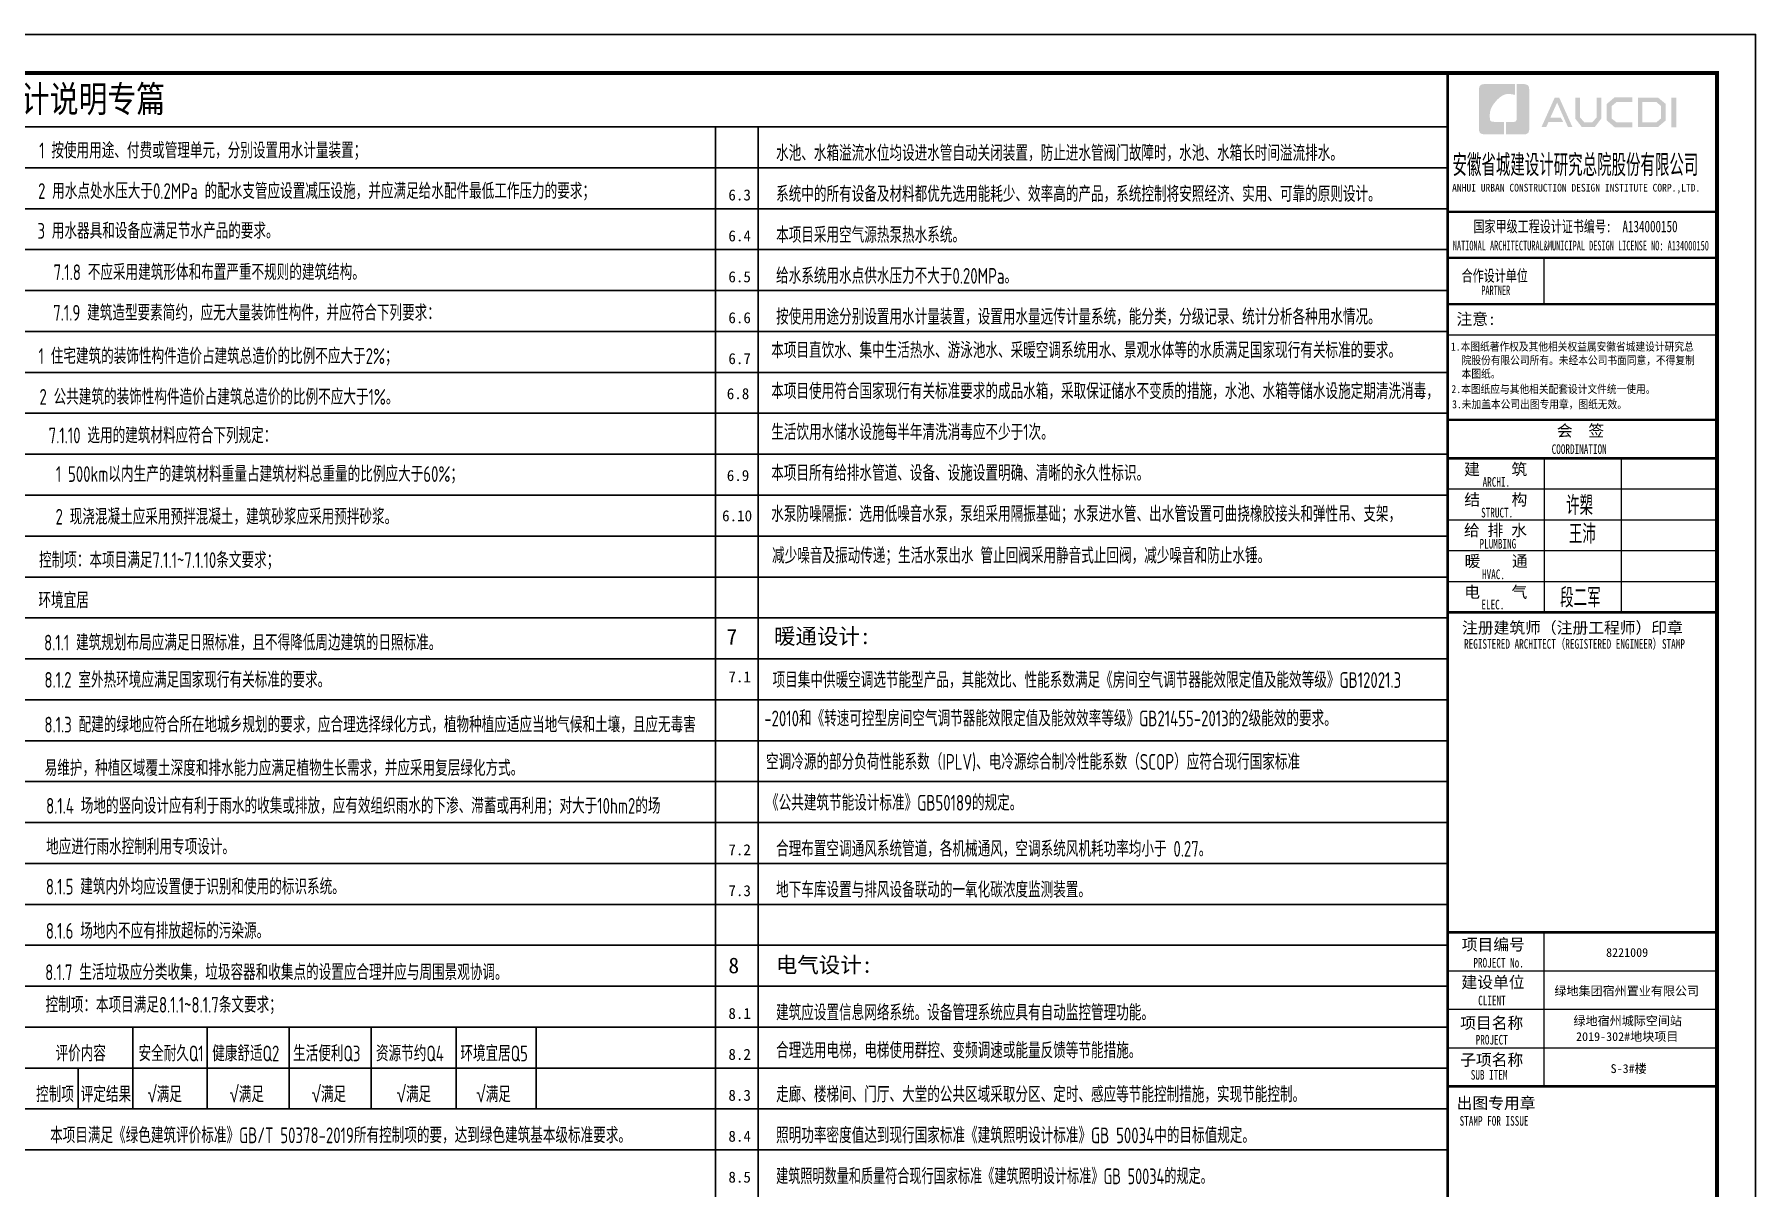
# Model space of a CAD drawing. Extents: x 1188826 to 1909461, y 608442 to 1651179.
# Drawn here: x 1683410 to 1728057, y 1219003 to 1248927 of the extents above; entities that cross this region are included whole.
import ezdxf

# ---------------------------------------------------------------- set-up
doc = ezdxf.new("R2010")
doc.units = 0
doc.header["$LTSCALE"] = 1000
doc.header["$MEASUREMENT"] = 0
for name, color, linetype, lineweight in [('cr-说明', 15, 'Continuous', 13), ('WALL', 9, 'Continuous', 40), ('图签', 147, 'Continuous', 18)]:
    doc.layers.add(name, color=color, linetype=linetype, lineweight=lineweight)
for name, color, linetype in [('Defpoint', 7, 'Continuous'), ('FLOR-OTLN', 31, 'Continuous'), ('图框', 140, 'Continuous'), ('图签文字', 147, 'Continuous')]:
    doc.layers.add(name, color=color, linetype=linetype)
doc.styles.add('AADRI_ST', font='stedi.shx', dxfattribs={"width": 0.7, "bigfont": 'hztxt.shx'})
doc.styles.add('HT', font='simhei.ttf')
doc.styles.add('宋体', font='', dxfattribs={"height": 50})
doc.styles.add('建筑图签-1', font='simhei.ttf', dxfattribs={"width": 0.7})
doc.styles.add('建筑图签-2', font='TXT.shx', dxfattribs={"width": 0.5, "bigfont": 'HZTXT.shx'})
doc.styles.get('宋体').set_extended_font_data('SimSun')

# ---------------------------------------------------------------- blocks, each defined once
blk = doc.blocks.new('院标1')
h = blk.add_hatch(color=150)
h.dxf.hatch_style = 1
h.set_gradient(color1=(33, 113, 253), color2=(33, 113, 253), tint=1, name='INVCURVED')
edge = h.paths.add_edge_path()
edge.add_spline(control_points=[(116373, 648379), (116379, 648379), (116382, 648379), (116391, 648379), (116391, 648379), (116391, 648379), (116616, 648379), (116616, 648379), (116616, 648379), (116616, 648379), (116616, 648054), (116616, 648054), (116616, 648054), (116616, 648054), (116108, 648054), (116108, 648054), (116108, 648054), (116028, 648054), (115963, 648111), (115963, 648199), (115963, 648199), (115963, 648199), (115963, 649215), (115963, 649215), (115963, 649215), (115963, 649295), (116018, 649360), (116108, 649360), (116108, 649360), (116108, 649360), (116897, 649360), (116897, 649360), (116897, 649360), (116897, 649360), (116897, 649080), (116897, 649080), (116897, 649080), (116897, 649080), (116566, 649140), (116356, 648859), (116356, 648859), (116245, 648719), (116240, 648545), (116247, 648466), (116247, 648466), (116254, 648386), (116247, 648466), (116247, 648466), (116247, 648466), (116247, 648466), (116258, 648374), (116373, 648379)], knot_values=[0, 0, 0, 0, 0.071429, 0.071429, 0.071429, 0.107143, 0.142857, 0.142857, 0.142857, 0.178571, 0.214286, 0.214286, 0.214286, 0.25, 0.285714, 0.285714, 0.285714, 0.321429, 0.357143, 0.357143, 0.357143, 0.392857, 0.428571, 0.428571, 0.428571, 0.464286, 0.5, 0.5, 0.5, 0.535714, 0.571429, 0.571429, 0.571429, 0.607143, 0.642857, 0.642857, 0.642857, 0.678571, 0.714286, 0.714286, 0.714286, 0.75, 0.785714, 0.785714, 0.785714, 0.821429, 0.857143, 0.857143, 0.857143, 0.928571, 1, 1, 1, 1], degree=3, periodic=0)
h = blk.add_hatch(color=150)
h.dxf.hatch_style = 1
h.set_gradient(color1=(33, 113, 253), color2=(33, 113, 253), tint=1, name='INVCURVED')
edge = h.paths.add_edge_path()
edge.add_spline(control_points=[(117268, 649215), (117268, 649215), (117268, 648199), (117268, 648199), (117268, 648199), (117268, 648114), (117212, 648054), (117123, 648054), (117123, 648054), (117123, 648054), (116663, 648054), (116663, 648054), (116663, 648054), (116663, 648054), (116663, 648379), (116663, 648379), (116663, 648379), (116663, 648379), (116865, 648379), (116865, 648379), (116865, 648379), (116907, 648379), (116941, 648413), (116941, 648455), (116941, 648455), (116941, 648455), (116941, 649360), (116941, 649360), (116941, 649360), (116941, 649360), (117123, 649360), (117123, 649360), (117123, 649360), (117204, 649360), (117268, 649306), (117268, 649215)], knot_values=[0, 0, 0, 0, 0.1, 0.1, 0.1, 0.15, 0.2, 0.2, 0.2, 0.25, 0.3, 0.3, 0.3, 0.35, 0.4, 0.4, 0.4, 0.45, 0.5, 0.5, 0.5, 0.55, 0.6, 0.6, 0.6, 0.65, 0.7, 0.7, 0.7, 0.75, 0.8, 0.8, 0.8, 0.9, 1, 1, 1, 1], degree=3, periodic=0)
blk = doc.blocks.new('21415451')
at = {"layer": '图框'}
h = blk.add_hatch(color=256, dxfattribs=at)
h.paths.add_polyline_path([(5808, 56758), (5934, 56758), (5934, 55988), (5808, 55988)])
h.paths.add_polyline_path([(5056, 56642), (5056, 56116), (5416, 56116), (5540, 56223), (5540, 56541), (5420, 56642)], flags=16)
h.paths.add_polyline_path([(4938, 56760), (4938, 55998), (5460, 55998), (5659, 56168), (5659, 56596), (5463, 56760)])
h.paths.add_polyline_path([(4795, 56764), (4795, 56648), (4388, 56648), (4255, 56537), (4255, 56218), (4388, 56115), (4797, 56115), (4797, 55993), (4333, 55993), (4131, 56168), (4131, 56596), (4329, 56764)])
h.paths.add_polyline_path([(3312, 56762), (3432, 56762), (3432, 56251), (3546, 56120), (3757, 56120), (3871, 56251), (3871, 56762), (3985, 56762), (3985, 56214), (3821, 55997), (3483, 55997), (3312, 56216)])
h.paths.add_polyline_path([(2780, 56760), (2897, 56760), (3239, 55996), (3123, 55996), (2842, 56630), (2667, 56242), (2938, 56242), (2999, 56127), (2618, 56127), (2559, 55994), (2436, 55994)])
for p, q in [((0, 53800), (7000, 53800)), ((0, 53800), (7000, 53800)), ((0, 52600), (7000, 52600))]:
    blk.add_line(p, q, dxfattribs=at)
for points, const_width in [([(0, 0), (0, 57400)], 70), ([(0, 53800), (7000, 53800)], 60), ([(0, 52600), (7000, 52600)], 60), ([(0, 52600), (7000, 52600)], 60), ([(2500, 52600), (2500, 51400)], 35), ([(0, 51400), (7000, 51400)], 60), ([(0, 51400), (7000, 51400)], 60), ([(0, 50599), (7000, 50599)], 35), ([(8, 48400), (7008, 48400)], 60), ([(8, 47400), (7008, 47400)], 70), ([(8, 47400), (7008, 47400)], 70), ([(2508, 47400), (2508, 43400)], 35), ([(4508, 47400), (4508, 43400)], 35), ([(8, 46600), (7008, 46600)], 35), ([(8, 45800), (7008, 45800)], 35), ([(8, 45000), (7008, 45000)], 35), ([(8, 44200), (7008, 44200)], 35), ([(8, 43400), (7008, 43400)], 70), ([(0, 35100), (7000, 35100)], 70), ([(0, 35100), (7000, 35100)], 70), ([(2500, 31100), (2500, 35100)], 35), ([(0, 34100), (7000, 34100)], 35), ([(0, 33100), (7000, 33100)], 35), ([(0, 32100), (7000, 32100)], 35), ([(7000, 31100), (0, 31100)], 70)]:
    blk.add_lwpolyline(points, dxfattribs=dict(at, const_width=const_width))
blk.add_blockref('院标1', (-115149, -592249))
for s, height, style, width, p in [('ANHUI URBAN CONSTRUCTION DESIGN INSTITUTE CORP.,LTD.', 200, '建筑图签-1', 0.91, (118, 54322)), ('NATIONAL ARCHITECTURAL&MUNICIPAL DESIGN LICENSE NO: A134000150', 250, '建筑图签-1', 0.6, (137, 52795)), ('PARTNER', 250, '建筑图签-1', 0.6, (875, 51634)), ('1.本图纸著作权及其他相关权益属安徽省城建设计研究总', 210, 'HT', 0.88, (86, 50193)), ('院股份有限公司所有。未经本公司书面同意，不得复制', 210, 'HT', 0.88, (365, 49839)), ('本图纸。', 210, 'HT', 0.88, (365, 49489)), (' 2.本图纸应与其他相关配套设计文件统一使用。 ', 210, 'HT', 0.88, (-25, 49092)), ('3.未加盖本公司出图专用章，图纸无效。', 210, 'HT', 0.88, (118, 48698)), ('COORDINATION', 250, '建筑图签-1', 0.7, (2700, 47513)), ('ARCHI.', 250, '建筑图签-1', 0.7, (909, 46662)), ('STRUCT.', 250, '建筑图签-1', 0.7, (870, 45865)), ('PLUMBING', 250, '建筑图签-1', 0.7, (829, 45058)), ('HVAC.', 250, '建筑图签-1', 0.7, (894, 44265)), ('ELEC.', 250, '建筑图签-1', 0.7, (878, 43480)), ('REGISTERED ARCHITECT（REGISTERED ENGINEER）STAMP', 250, '建筑图签-1', 0.7, (429, 42459)), ('PROJECT No.', 250, '建筑图签-1', 0.7, (670, 34185, -1799)), ('CLIENT', 250, '建筑图签-1', 0.7, (794, 33206)), ('PROJECT', 250, '建筑图签-1', 0.7, (729, 32187)), ('SUB ITEM', 250, '建筑图签-1', 0.7, (602, 31276)), ('STAMP FOR ISSUE', 250, '建筑图签-1', 0.7, (313, 30081))]:
    blk.add_text(s, height=height, dxfattribs=dict(at, style=style, width=width)).set_placement(p)
at = {"layer": '图签', "color": 2, "style": '宋体'}
for s, height, p in [('8221009 ', 229.3, (4112, 34462)), ('绿地集团宿州置业有限公司', 229.34, (2771, 33462)), ('绿地宿州城际空间站', 229.3, (3266, 32688)), ('2019-302#地块项目', 229.34, (3333, 32279)), ('S-3#楼', 229.3, (4229, 31448))]:
    blk.add_text(s, height=height, dxfattribs=at).set_placement(p)
at = {"layer": '图签文字', "color": 7, "style": '建筑图签-1'}
for s, height, width, p in [('安徽省城建设计研究总院股份有限公司', 500, 0.55, (128, 54777)), ('国家甲级工程设计证书编号:  A134000150', 300, 0.7, (672, 53267)), ('合作设计单位', 300, 0.7, (365, 51990))]:
    blk.add_text(s, height=height, dxfattribs=dict(at, width=width)).set_placement(p)
for s, p in [('注意:', (231, 50863)), ('会  签', (2835, 47968)), ('建    筑', (430, 46967)), ('结    构', (434, 46179)), ('给 排 水', (425, 45385)), ('暖    通', (443, 44582)), ('电    气', (433, 43782)), ('注册建筑师（注册工程师）印章', (375, 42854)), ('项目编号', (368, 34632)), ('建设单位', (360, 33655)), ('项目名称', (327, 32597)), ('子项名称', (327, 31640)), ('出图专用章', (236, 30518))]:
    blk.add_text(s, height=300, dxfattribs=at).set_placement(p)
at = {"layer": '图签文字', "color": 1, "style": '建筑图签-2', "width": 0.7}
for s, p in [('许槊', (3075, 45928)), ('王沛', (3146, 45187)), ('段二军', (2921, 43532))]:
    blk.add_text(s, height=500, dxfattribs=at).set_placement(p)

msp = doc.modelspace()

# ---------------------------------------------------------------- linework, layer by layer
at = {"layer": 'Defpoint', "color": 252}
for p, q in [((1720062, 1246529), (1646457, 1246529)), ((1701081, 1191307), (1701081, 1246529)), ((1702187, 1191307), (1702187, 1246529)), ((1720062, 1246529), (1720062, 1191307)), ((1720062, 1245467), (1646457, 1245467)), ((1720062, 1245467), (1646457, 1245467)), ((1720062, 1244405), (1646457, 1244405)), ((1720062, 1243343), (1646457, 1243343)), ((1720062, 1242281), (1646457, 1242281)), ((1720062, 1241219), (1646457, 1241219)), ((1720062, 1240157), (1646457, 1240157)), ((1720062, 1239095), (1646457, 1239095)), ((1720062, 1238033), (1646457, 1238033)), ((1720062, 1236971), (1646457, 1236971)), ((1720062, 1235909), (1646457, 1235909)), ((1720062, 1234847), (1646457, 1234847)), ((1720062, 1233785), (1646457, 1233785)), ((1720062, 1232724), (1646457, 1232724)), ((1720062, 1231662), (1646457, 1231662)), ((1720062, 1230600), (1646457, 1230600)), ((1720062, 1229538), (1646457, 1229538)), ((1720062, 1228476), (1646457, 1228476)), ((1720062, 1228476), (1646457, 1228476)), ((1720062, 1227414), (1646457, 1227414)), ((1720062, 1226352), (1646457, 1226352)), ((1720062, 1225290), (1646457, 1225290)), ((1720062, 1224228), (1646457, 1224228)), ((1720062, 1223166), (1646457, 1223166)), ((1685960, 1221042), (1685960, 1223166)), ((1687890, 1221042), (1687890, 1223166)), ((1690018, 1221042), (1690018, 1223166)), ((1692149, 1221042), (1692149, 1223166)), ((1694354, 1221042), (1694354, 1223166)), ((1696422, 1221042), (1696422, 1223166)), ((1720062, 1222104), (1646457, 1222104)), ((1684544, 1221042), (1684544, 1222104)), ((1720062, 1221042), (1646457, 1221042)), ((1720062, 1219980), (1646457, 1219980))]:
    msp.add_line(p, q, dxfattribs=at)
at = {"layer": '图框'}
msp.add_lwpolyline([(1643957, 1248927), (1728057, 1248927), (1728057, 1189527), (1643957, 1189527)], close=True, dxfattribs=at)
msp.add_lwpolyline([(1643957, 1248927), (1728057, 1248927), (1728057, 1189527), (1643957, 1189527)], close=True, dxfattribs=at)
at = {"layer": '图框', "const_width": 100}
msp.add_lwpolyline([(1727057, 1190527), (1727057, 1247927), (1646457, 1247927), (1646457, 1190527)], close=True, dxfattribs=at)

# ---------------------------------------------------------------- block references
at = {"layer": 'WALL'}
msp.add_blockref('21415451', (1720067, 1190527), dxfattribs=at)

# ---------------------------------------------------------------- texts
at = {"layer": 'cr-说明', "style": 'HT', "width": 0.8}
msp.add_text(' 绿色建筑设计说明专篇', height=686.2, dxfattribs=at).set_placement((1678939, 1246909))
at = {"layer": 'cr-说明', "style": 'HT'}
for s, height, p in [('6.3', 285.9, (1701412, 1244619)), ('6.4', 285.9, (1701412, 1243557)), ('6.5', 285.9, (1701412, 1242495)), ('6.6', 285.9, (1701412, 1241433)), ('6.7', 285.9, (1701412, 1240371)), ('6.8', 285.9, (1701370, 1239462)), ('6.9', 285.9, (1701370, 1237338)), ('6.10', 285.9, (1701249, 1236293)), ('7', 408, (1701364, 1233093)), ('暖通设计:', 408.5, (1702594, 1233105)), ('7.1', 285.9, (1701412, 1232114)), ('7.2', 285.9, (1701412, 1227627)), ('7.3', 285.9, (1701412, 1226565)), ('8', 408, (1701412, 1224564)), ('电气设计:', 408.5, (1702642, 1224577)), ('8.1', 285.9, (1701412, 1223379)), ('8.2', 285.9, (1701412, 1222317)), ('8.3', 285.9, (1701412, 1221255)), ('8.4', 285.9, (1701412, 1220193)), ('8.5', 285.9, (1701412, 1219131))]:
    msp.add_text(s, height=height, dxfattribs=at).set_placement(p)
at = {"layer": 'FLOR-OTLN', "color": 4, "style": 'AADRI_ST'}
for s, height, width, p in [('1 按使用用途、付费或管理单元，分别设置用水计量装置；', 408.45, 0.8, (1683532, 1245710)), ('水池、水箱溢流水位均设进水管自动关闭装置，防止进水管阀门故障时，水池、水箱长时间溢流排水。', 408.45, 0.8, (1702649, 1245642)), ('2 用水点处水压大于0.2MPa 的配水支管应设置减压设施，并应满足给水配件最低工作压力的要求；', 408.45, 0.8, (1683504, 1244658)), ('系统中的所有设备及材料都优先选用能耗少、效率高的产品，系统控制将安照经济、实用、可靠的原则设计。', 408.45, 0.8, (1702649, 1244580)), ('3 用水器具和设备应满足节水产品的要求。', 408.45, 0.8, (1683489, 1243625)), ('本项目采用空气源热泵热水系统。', 408.45, 0.8, (1702649, 1243518)), ('7.1.8 不应采用建筑形体和布置严重不规则的建筑结构。', 408.45, 0.8, (1683908, 1242552)), ('给水系统用水点供水压力不大于0.20MPa。', 408.45, 0.8, (1702649, 1242457)), ('7.1.9 建筑造型要素简约，应无大量装饰性构件，并应符合下列要求：', 408.45, 0.8, (1683897, 1241499)), ('按使用用途分别设置用水计量装置，设置用水量远传计量系统，能分类，分级记录、统计分析各种用水情况。', 408.45, 0.8, (1702649, 1241395)), ('1 住宅建筑的装饰性构件造价占建筑总造价的比例不应大于2%%%；', 408.45, 0.8, (1683517, 1240374)), ('    本项目直饮水、集中生活热水、游泳池水、采暖空调系统用水、景观水体等的水质满足国家现行有关标准的要求。', 408.45, 0.8, (1701815, 1240525)), ('    本项目使用符合国家现行有关标准要求的成品水箱，采取保证储水不变质的措施，水池、水箱等储水设施定期清洗消毒，', 408.45, 0.8, (1701815, 1239463)), ('2 公共建筑的装饰性构件造价占建筑总造价的比例不应大于1%%%。', 408.45, 0.8, (1683540, 1239316)), ('7.1.10 选用的建筑材料应符合下列规定：', 408.45, 0.8, (1683779, 1238316)), ('    生活饮用水储水设施每半年清洗消毒应不少于1次。', 408.45, 0.8, (1701815, 1238401)), ('1 500km以内生产的建筑材料重量占建筑材料总重量的比例应大于60%%%；', 408.45, 0.8, (1683965, 1237314)), ('    本项目所有给排水管道、设备、设施设置明确、清晰的永久性标识。', 408.45, 0.8, (1701815, 1237339)), ('2 现浇混凝土应采用预拌混凝土，建筑砂浆应采用预拌砂浆。', 408.45, 0.8, (1683958, 1236207)), ('    水泵防噪隔振：选用低噪音水泵，泵组采用隔振基础；水泵进水管、出水管设置可曲挠橡胶接头和弹性吊、支架，', 408.45, 0.8, (1701815, 1236277)), ('减少噪音及振动传递；生活水泵出水 管止回阀采用静音式止回阀，减少噪音和防止水锤。', 408.45, 0.8, (1702545, 1235197)), ('环境宜居', 408.5, 0.8, (1683515, 1234038)), ('8.1.1 建筑规划布局应满足日照标准，且不得降低周边建筑的日照标准。', 408.45, 0.8, (1683660, 1232940)), ('8.1.2 室外热环境应满足国家现行有关标准的要求。', 408.45, 0.8, (1683669, 1231974)), ('项目集中供暖空调选节能型产品，其能效比、性能系数满足《房间空气调节器能效限定值及能效等级》GB12021.3', 408.45, 0.8, (1702558, 1231969)), ('-2010和《转速可控型房间空气调节器能效限定值及能效效率等级》GB21455-2013的2级能效的要求。', 408.45, 0.8, (1702343, 1230972)), ('8.1.3 配建的绿地应符合所在地城乡规划的要求，应合理选择绿化方式，植物种植应适应当地气候和土壤，且应无毒害', 408.45, 0.8, (1683669, 1230812)), ('易维护，种植区域覆土深度和排水能力应满足植物生长需求，并应采用复层绿化方式。', 408.45, 0.8, (1683675, 1229684)), ('空调冷源的部分负荷性能系数（IPLV)、电冷源综合制冷性能系数（SCOP）应符合现行国家标准', 408.45, 0.8, (1702388, 1229846)), ('8.1.4 场地的竖向设计应有利于雨水的收集或排放，应有效组织雨水的下渗、滞蓄或再利用；对大于10hm2的场', 408.45, 0.8, (1683712, 1228705)), ('《公共建筑节能设计标准》GB50189的规定。', 408.45, 0.8, (1702388, 1228784)), ('地应进行雨水控制利用专项设计。', 408.45, 0.8, (1683712, 1227643)), ('合理布置空调通风系统管道，各机械通风，空调系统风机耗功率均小于 0.27。', 408.45, 0.8, (1702649, 1227589)), ('8.1.5 建筑内外均应设置便于识别和使用的标识系统。', 408.45, 0.8, (1683706, 1226607)), ('地下车库设置与排风设备联动的一氧化碳浓度监测装置。', 408.45, 0.8, (1702649, 1226527)), ('8.1.6 场地内不应有排放超标的污染源。', 408.45, 0.8, (1683706, 1225460)), ('8.1.7 生活垃圾应分类收集，垃圾容器和收集点的设置应合理并应与周围景观协调。', 408.45, 0.8, (1683689, 1224386)), ('建筑应设置信息网络系统。设备管理系统应具有自动监控管理功能。', 408.45, 0.8, (1702649, 1223339)), ('评价内容', 408.5, 0.8, (1683958, 1222279)), ('安全耐久Q1', 408.5, 0.8, (1686110, 1222279)), ('健康舒适Q2', 408.5, 0.8, (1688022, 1222279)), ('生活便利Q3', 408.5, 0.8, (1690120, 1222279)), ('资源节约Q4', 408.5, 0.8, (1692270, 1222279)), ('环境宜居Q5', 408.5, 0.8, (1694458, 1222279)), ('合理选用电梯，电梯使用群控、变频调速或能量反馈等节能措施。', 408.45, 0.8, (1702649, 1222357)), ('控制项 评定结果', 408.5, 0.8, (1683454, 1221217)), ('√满足', 408.5, 0.8, (1686343, 1221217)), ('√满足', 408.5, 0.8, (1688471, 1221217)), ('√满足', 408.5, 0.8, (1690602, 1221217)), ('√满足', 408.5, 0.8, (1692807, 1221217)), ('√满足', 408.5, 0.8, (1694875, 1221217)), ('走廊、楼梯间、门厅、大堂的公共区域采取分区、定时、感应等节能控制措施，实现节能控制。', 408.45, 0.8, (1702649, 1221215)), ('照明功率密度值达到现行国家标准《建筑照明设计标准》GB 50034中的目标值规定。', 408.45, 0.8, (1702649, 1220153)), ('建筑照明数量和质量符合现行国家标准《建筑照明设计标准》GB 50034的规定。', 408.45, 0.77, (1702649, 1219091))]:
    msp.add_text(s, height=height, dxfattribs=dict(at, width=width)).set_placement(p)
at = {"layer": 'FLOR-OTLN', "color": 3, "style": 'AADRI_ST', "width": 0.8}
for s, p in [('控制项：本项目满足7.1.1~7.1.10条文要求；', (1683530, 1235081)), ('控制项：本项目满足8.1.1~8.1.7条文要求；', (1683700, 1223541))]:
    msp.add_text(s, height=408.45, dxfattribs=at).set_placement(p)
at = {"layer": 'FLOR-OTLN', "color": 6, "style": 'AADRI_ST', "width": 0.8}
msp.add_text('本项目满足《绿色建筑评价标准》GB/T 50378-2019所有控制项的要，达到绿色建筑基本级标准要求。', height=408.45, dxfattribs=at).set_placement((1683816, 1220155))

doc.saveas('drawing.dxf')
